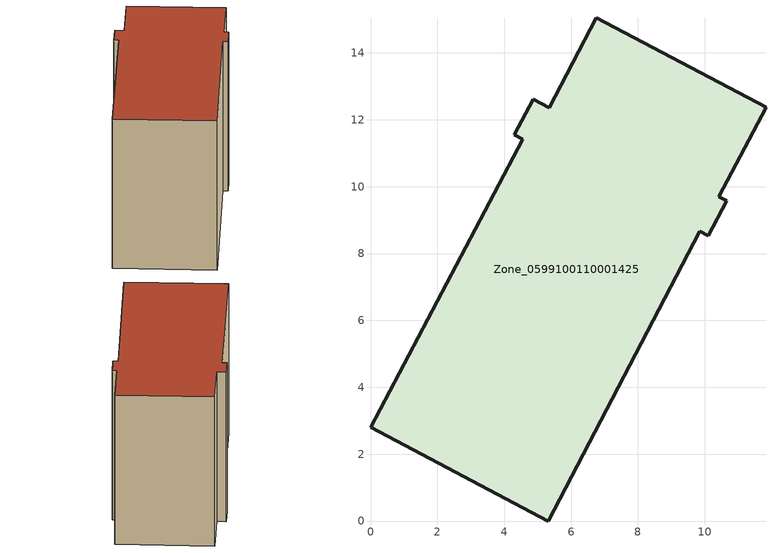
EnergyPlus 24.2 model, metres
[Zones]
Zone_0599100110001425
 floor ground (C_G): 5.34,12.37 6.75,15.05 11.83,12.38 10.42,9.7 10.65,9.58 10.1,8.54 9.84,8.68 5.32,0 0,2.8 4.55,11.43 4.3,11.56 4.87,12.61 z0
 wall outside (C_F): 5.32,0 9.84,8.68 10.1,8.54 10.65,9.58 10.42,9.7 11.83,12.38 6.75,15.05 5.34,12.37 4.87,12.61 4.3,11.56 4.55,11.43 0,2.8 5.32,0 z0:9.64
 roof outside (C_R): 4.55,11.43 0,2.8 5.32,0 9.84,8.68 10.1,8.54 10.65,9.58 10.42,9.7 11.83,12.38 6.75,15.05 5.34,12.37 4.87,12.61 4.3,11.56 z9.64
[BUILDING]
Pand.0599100110001425: North Axis=0; Terrain=City; Loads Convergence Tolerance Value=0.04; Temperature Convergence Tolerance Value=0.4; Solar Distribution=FullExterior; Maximum Number of Warmup Days=25; Minimum Number of Warmup Days=1
[Site:Location]
Rotterdam.The.Hague.AP_ZH_NLD Design_Conditions: Latitude=51.96; Longitude=4.45; Time Zone=1; Elevation=-4.5
[SITE:GROUNDTEMPERATURE:BUILDINGSURFACE]
18, 18, 18, 18, 18, 18, 18, 18, 18, 18, 18, 18
[MATERIAL] Thermal Absorptance=0.9; Solar Absorptance=0.7; Visible Absorptance=0.7
Name | Roughness | Thickness | Conductivity | Density | Specific Heat
G.TI.2015-2018 | MediumSmooth | 0.15 | 0.0428571 | 540 | 1210
F.TI.2015-2018 | Rough | 0.3 | 0.0666667 | 1920 | 840
R.TI.2015-2018 | MediumRough | 0.2 | 0.0333333 | 1500 | 1000
[CONSTRUCTION]
C_G: G.TI.2015-2018
C_F: F.TI.2015-2018
C_R: R.TI.2015-2018
[ZONE]
Zone_0599100110001425: Type=1; Multiplier=1; Ceiling Height=Autocalculate; Volume=Autocalculate; Floor Area=autocalculate; Part of Total Floor Area=Yes
[ZONEINFILTRATION:DESIGNFLOWRATE]
Infil_Zone_0599100110001425: Zone or ZoneList or Space or SpaceList=Zone_0599100110001425; Schedule=AlwaysOn; Design Flow Rate Calculation Method=Flow/Area; Flow Rate per Floor Area=0.0015; Constant Term Coefficient=1; Temperature Term Coefficient=0; Velocity Term Coefficient=0; Velocity Squared Term Coefficient=0
[HVACTEMPLATE:ZONE:IDEALLOADSAIRSYSTEM]
Zone_0599100110001425: Maximum Heating Supply Air Temperature=50; Minimum Cooling Supply Air Temperature=13; Maximum Heating Supply Air Humidity Ratio=0.0156; Minimum Cooling Supply Air Humidity Ratio=0.0077; Heating Limit=NoLimit; Cooling Limit=NoLimit; Dehumidification Control Type=ConstantSensibleHeatRatio; Cooling Sensible Heat Ratio=0.7; Dehumidification Setpoint=60; Humidification Control Type=None; Humidification Setpoint=30; Outdoor Air Method=None; Outdoor Air Flow Rate per Person=0.00944; Outdoor Air Flow Rate per Zone Floor Area=0; Outdoor Air Flow Rate per Zone=0; Demand Controlled Ventilation Type=None; Outdoor Air Economizer Type=NoEconomizer; Heat Recovery Type=None; Sensible Heat Recovery Effectiveness=0.7; Latent Heat Recovery Effectiveness=0.65
[ZONECONTROL:THERMOSTAT]
ThermostatControl_Zone_0599100110001425: Zone or ZoneList=Zone_0599100110001425; Control Type Schedule=DualSetpointControlType; Control 1=Thermostat_Zone_0599100110001425; Temperature Difference Between Cutout And Setpoint=0
[THERMOSTATSETPOINT:DUALSETPOINT]
Thermostat_Zone_0599100110001425: Heating Setpoint Temperature Schedule=HeatingSetpoint_Zone_0599100110001425; Cooling Setpoint Temperature Schedule=CoolingSetpoint_Zone_0599100110001425
[SCHEDULE:COMPACT]
HeatingSetpoint_Zone_0599100110001425: Through: 12/31, For: AllDays, Until: 24:00, 21
CoolingSetpoint_Zone_0599100110001425: Through: 12/31, For: AllDays, Until: 24:00, 24
DualSetpointControlType: Through: 12/31, For: AllDays, Until: 24:00, 4
AlwaysOn: Through: 12/31, For: AllDays, Until: 24:00, 1
